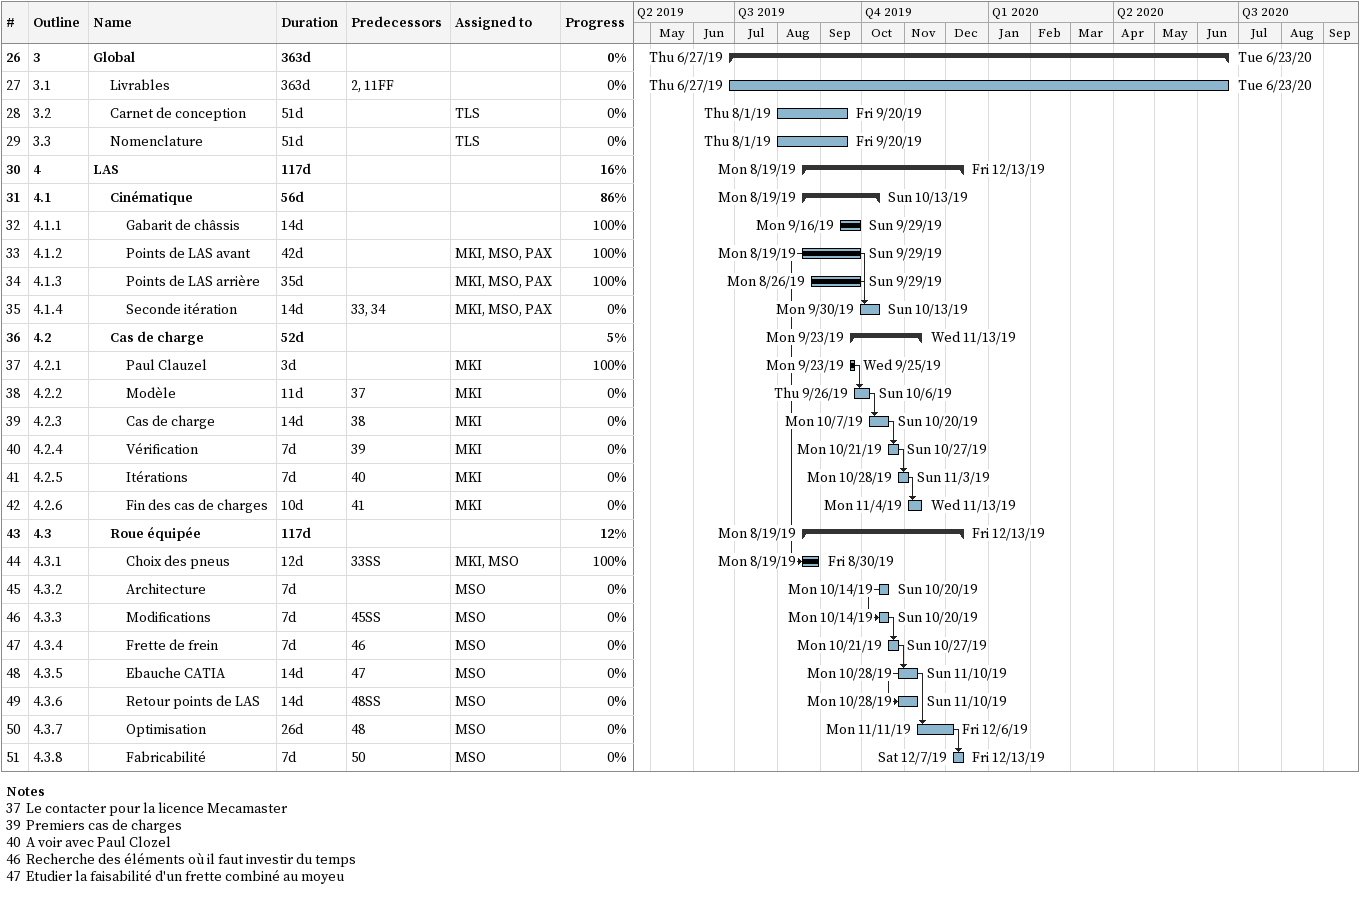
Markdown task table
| ID | WBS | Task | Duration | Start | Finish | Predecessors | Resources | % complete |
|---|---|---|---|---|---|---|---|---|
| 26 | 3 | **Global** | 363d | 2019-06-27 | 2020-06-23 |  |  | 0 |
| 27 | 3.1 | Livrables | 363d | 2019-06-27 | 2020-06-23 | 2, 11FF |  | 0 |
| 28 | 3.2 | Carnet de conception | 51d | 2019-08-01 | 2019-09-20 |  | TLS | 0 |
| 29 | 3.3 | Nomenclature | 51d | 2019-08-01 | 2019-09-20 |  | TLS | 0 |
| 30 | 4 | **LAS** | 117d | 2019-08-19 | 2019-12-13 |  |  | 16 |
| 31 | 4.1 | **Cinématique** | 56d | 2019-08-19 | 2019-10-13 |  |  | 86 |
| 32 | 4.1.1 | Gabarit de châssis | 14d | 2019-09-16 | 2019-09-29 |  |  | 100 |
| 33 | 4.1.2 | Points de LAS avant | 42d | 2019-08-19 | 2019-09-29 |  | MKI, MSO, PAX | 100 |
| 34 | 4.1.3 | Points de LAS arrière | 35d | 2019-08-26 | 2019-09-29 |  | MKI, MSO, PAX | 100 |
| 35 | 4.1.4 | Seconde itération | 14d | 2019-09-30 | 2019-10-13 | 33, 34 | MKI, MSO, PAX | 0 |
| 36 | 4.2 | **Cas de charge** | 52d | 2019-09-23 | 2019-11-13 |  |  | 5 |
| 37 | 4.2.1 | Paul Clauzel | 3d | 2019-09-23 | 2019-09-25 |  | MKI | 100 |
| 38 | 4.2.2 | Modèle | 11d | 2019-09-26 | 2019-10-06 | 37 | MKI | 0 |
| 39 | 4.2.3 | Cas de charge | 14d | 2019-10-07 | 2019-10-20 | 38 | MKI | 0 |
| 40 | 4.2.4 | Vérification | 7d | 2019-10-21 | 2019-10-27 | 39 | MKI | 0 |
| 41 | 4.2.5 | Itérations | 7d | 2019-10-28 | 2019-11-03 | 40 | MKI | 0 |
| 42 | 4.2.6 | Fin des cas de charges | 10d | 2019-11-04 | 2019-11-13 | 41 | MKI | 0 |
| 43 | 4.3 | **Roue équipée** | 117d | 2019-08-19 | 2019-12-13 |  |  | 12 |
| 44 | 4.3.1 | Choix des pneus | 12d | 2019-08-19 | 2019-08-30 | 33SS | MKI, MSO | 100 |
| 45 | 4.3.2 | Architecture | 7d | 2019-10-14 | 2019-10-20 |  | MSO | 0 |
| 46 | 4.3.3 | Modifications | 7d | 2019-10-14 | 2019-10-20 | 45SS | MSO | 0 |
| 47 | 4.3.4 | Frette de frein | 7d | 2019-10-21 | 2019-10-27 | 46 | MSO | 0 |
| 48 | 4.3.5 | Ebauche CATIA | 14d | 2019-10-28 | 2019-11-10 | 47 | MSO | 0 |
| 49 | 4.3.6 | Retour points de LAS | 14d | 2019-10-28 | 2019-11-10 | 48SS | MSO | 0 |
| 50 | 4.3.7 | Optimisation | 26d | 2019-11-11 | 2019-12-06 | 48 | MSO | 0 |
| 51 | 4.3.8 | Fabricabilité | 7d | 2019-12-07 | 2019-12-13 | 50 | MSO | 0 |

Notes
- 37: Le contacter pour la licence Mecamaster
- 39: Premiers cas de charges
- 40: A voir avec Paul Clozel
- 46: Recherche des éléments où il faut investir du temps
- 47: Etudier la faisabilité d'un frette combiné au moyeu
